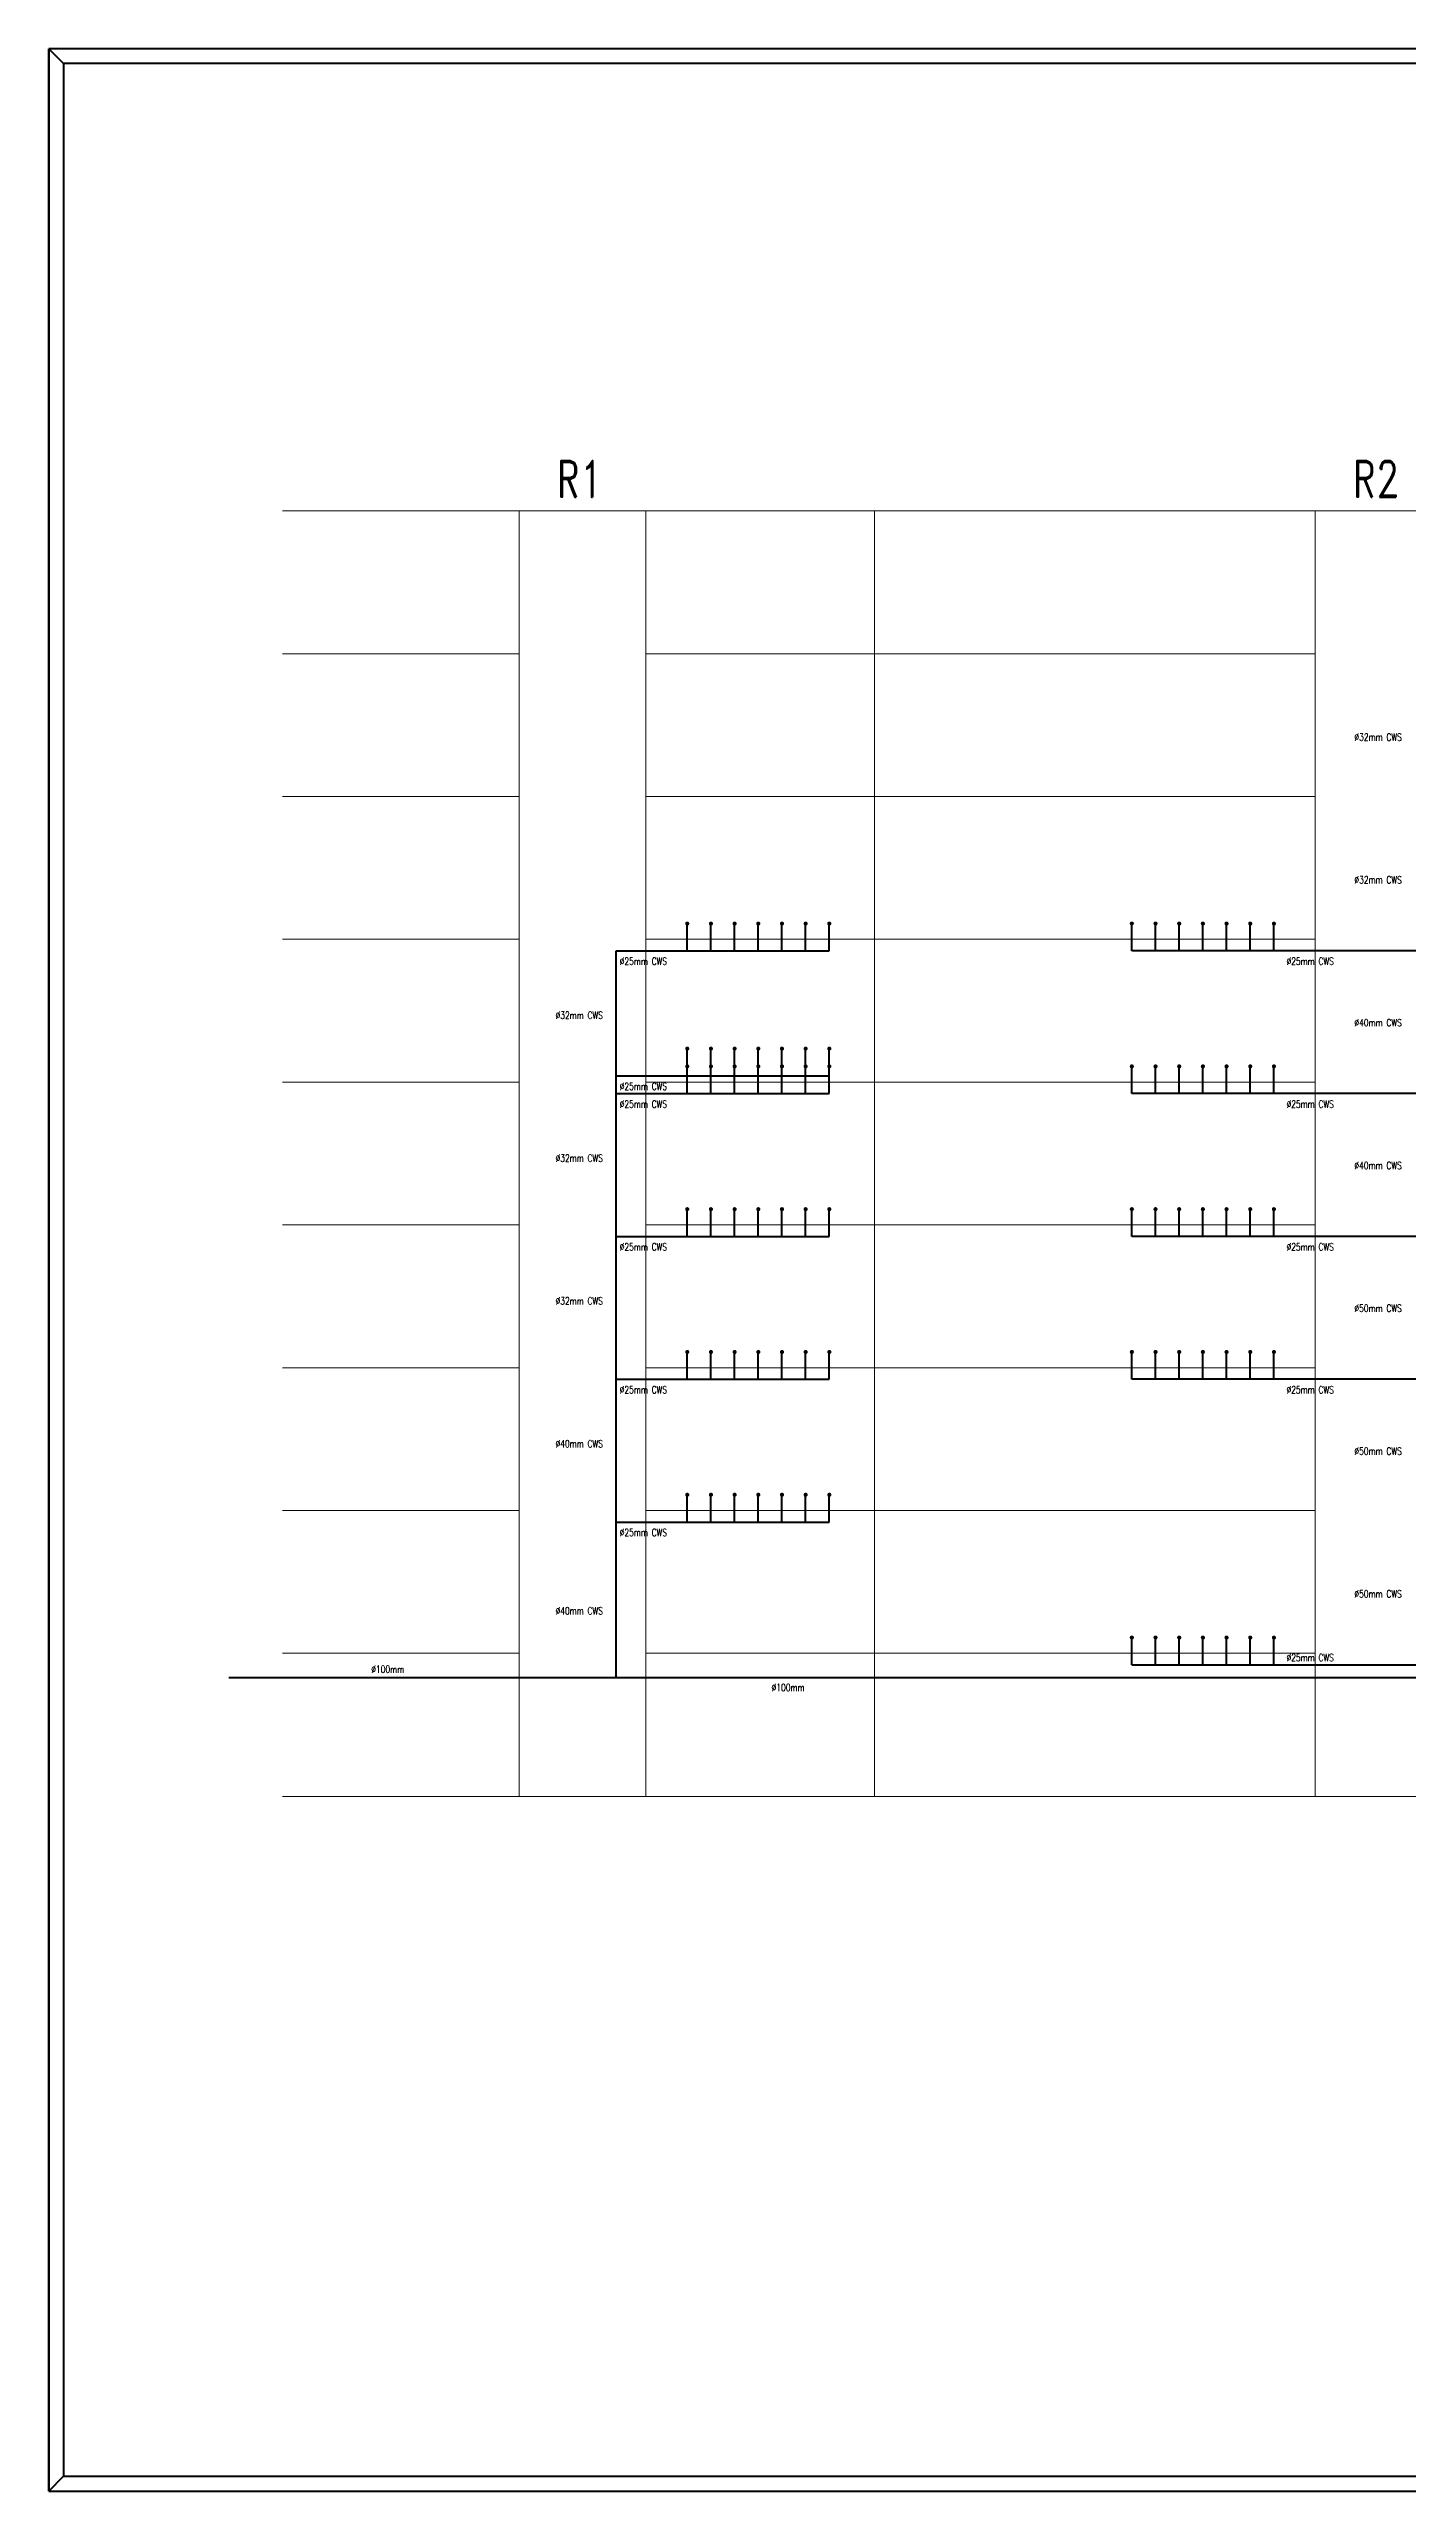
# Model space of a CAD drawing. Extents: x 800 to 995, y 398 to 804.
# Drawn here: x 799.5 to 836.6, y 398.4 to 465.1 of the extents above; entities that cross this region are included whole.
import ezdxf

# ---------------------------------------------------------------- set-up
doc = ezdxf.new("R2010")
doc.units = 0
doc.header["$MEASUREMENT"] = 0
for name, color, linetype, lineweight in [('FIX', 47, 'CONTINUOUS', 0), ('P-C-WATER', 5, 'CONTINUOUS', 70), ('P-TEXT', 1, 'CONTINUOUS', 25), ('UG-BORDER', 20, 'CONTINUOUS', 80)]:
    doc.layers.add(name, color=color, linetype=linetype, lineweight=lineweight)
doc.styles.add('ROMANC', font='romand.shx')

msp = doc.modelspace()

# ---------------------------------------------------------------- linework, layer by layer
at = {"layer": 'FIX', "linetype": 'Continuous'}
for p, q in [((969.29, 452.509), (805.89, 452.509)), ((812.353, 452.509), (812.353, 417.399)), ((815.82, 452.509), (815.82, 417.399)), ((822.064, 452.509), (822.064, 417.399)), ((834.1, 452.509), (834.1, 417.399)), ((812.353, 448.609), (805.89, 448.609)), ((834.1, 448.609), (815.82, 448.609)), ((812.353, 444.709), (805.89, 444.709)), ((834.1, 444.709), (815.82, 444.709)), ((812.353, 440.809), (805.89, 440.809)), ((834.1, 440.809), (815.82, 440.809)), ((812.353, 436.909), (805.89, 436.909)), ((834.1, 436.909), (815.82, 436.909)), ((812.353, 433.009), (805.89, 433.009)), ((834.1, 433.009), (815.82, 433.009)), ((812.353, 429.109), (805.89, 429.109)), ((834.1, 429.109), (815.82, 429.109)), ((812.353, 425.209), (805.89, 425.209)), ((834.1, 425.209), (815.82, 425.209)), ((812.353, 421.309), (805.89, 421.309)), ((834.1, 421.309), (815.82, 421.309)), ((969.29, 417.399), (805.89, 417.399))]:
    msp.add_line(p, q, dxfattribs=at)
at = {"layer": 'P-C-WATER', "linetype": 'Continuous'}
for p, q in [((816.947, 440.493), (816.947, 441.238)), ((817.594, 440.493), (817.594, 441.238)), ((818.241, 440.493), (818.241, 441.238)), ((818.888, 440.493), (818.888, 441.238)), ((819.534, 440.493), (819.534, 441.238)), ((820.181, 440.493), (820.181, 441.238)), ((820.828, 440.493), (820.828, 441.238)), ((829.092, 440.493), (829.092, 441.238)), ((829.739, 440.493), (829.739, 441.238)), ((830.386, 440.493), (830.386, 441.238)), ((831.032, 440.493), (831.032, 441.238)), ((831.679, 440.493), (831.679, 441.238)), ((832.326, 440.493), (832.326, 441.238)), ((832.973, 440.493), (832.973, 441.238)), ((815.007, 420.645), (815.007, 440.493)), ((815.007, 440.493), (820.828, 440.493)), ((842.576, 440.493), (829.092, 440.493)), ((816.947, 437.078), (816.947, 437.823)), ((817.594, 437.078), (817.594, 437.823)), ((818.241, 437.078), (818.241, 437.823)), ((818.888, 437.078), (818.888, 437.823)), ((819.534, 437.078), (819.534, 437.823)), ((820.181, 437.078), (820.181, 437.823)), ((820.828, 437.078), (820.828, 437.823)), ((815.007, 437.078), (820.828, 437.078)), ((816.947, 436.593), (816.947, 437.338)), ((817.594, 436.593), (817.594, 437.338)), ((818.241, 436.593), (818.241, 437.338)), ((818.888, 436.593), (818.888, 437.338)), ((819.534, 436.593), (819.534, 437.338)), ((820.181, 436.593), (820.181, 437.338)), ((820.828, 436.593), (820.828, 437.338)), ((829.092, 436.593), (829.092, 437.338)), ((829.739, 436.593), (829.739, 437.338)), ((830.386, 436.593), (830.386, 437.338)), ((831.032, 436.593), (831.032, 437.338)), ((831.679, 436.593), (831.679, 437.338)), ((832.326, 436.593), (832.326, 437.338)), ((832.973, 436.593), (832.973, 437.338)), ((815.007, 436.593), (820.828, 436.593)), ((842.576, 436.593), (829.092, 436.593)), ((816.947, 432.693), (816.947, 433.438)), ((817.594, 432.693), (817.594, 433.438)), ((818.241, 432.693), (818.241, 433.438)), ((818.888, 432.693), (818.888, 433.438)), ((819.534, 432.693), (819.534, 433.438)), ((820.181, 432.693), (820.181, 433.438)), ((820.828, 432.693), (820.828, 433.438)), ((829.092, 432.693), (829.092, 433.438)), ((829.739, 432.693), (829.739, 433.438)), ((830.386, 432.693), (830.386, 433.438)), ((831.032, 432.693), (831.032, 433.438)), ((831.679, 432.693), (831.679, 433.438)), ((832.326, 432.693), (832.326, 433.438)), ((832.973, 432.693), (832.973, 433.438)), ((815.007, 432.693), (820.828, 432.693)), ((842.576, 432.693), (829.092, 432.693)), ((816.947, 428.793), (816.947, 429.538)), ((817.594, 428.793), (817.594, 429.538)), ((818.241, 428.793), (818.241, 429.538)), ((818.888, 428.793), (818.888, 429.538)), ((819.534, 428.793), (819.534, 429.538)), ((820.181, 428.793), (820.181, 429.538)), ((820.828, 428.793), (820.828, 429.538)), ((829.092, 428.793), (829.092, 429.538)), ((829.739, 428.793), (829.739, 429.538)), ((830.386, 428.793), (830.386, 429.538)), ((831.032, 428.793), (831.032, 429.538)), ((831.679, 428.793), (831.679, 429.538)), ((832.326, 428.793), (832.326, 429.538)), ((832.973, 428.793), (832.973, 429.538)), ((815.007, 428.793), (820.828, 428.793)), ((842.576, 428.793), (829.092, 428.793)), ((816.947, 424.893), (816.947, 425.638)), ((817.594, 424.893), (817.594, 425.638)), ((818.241, 424.893), (818.241, 425.638)), ((818.888, 424.893), (818.888, 425.638)), ((819.534, 424.893), (819.534, 425.638)), ((820.181, 424.893), (820.181, 425.638)), ((820.828, 424.893), (820.828, 425.638)), ((815.007, 424.893), (820.828, 424.893)), ((829.092, 420.993), (829.092, 421.738)), ((829.739, 420.993), (829.739, 421.738)), ((830.386, 420.993), (830.386, 421.738)), ((831.032, 420.993), (831.032, 421.738)), ((831.679, 420.993), (831.679, 421.738)), ((832.326, 420.993), (832.326, 421.738)), ((832.973, 420.993), (832.973, 421.738)), ((829.092, 420.993), (842.576, 420.993)), ((804.426, 420.645), (949.047, 420.645))]:
    msp.add_line(p, q, dxfattribs=at)
at = {"layer": 'P-C-WATER', "const_width": 0.0563, "elevation": 0}
for points in [[(816.975, 441.238, -1), (816.919, 441.238, -1)], [(817.622, 441.238, -1), (817.566, 441.238, -1)], [(818.269, 441.238, -1), (818.213, 441.238, -1)], [(818.916, 441.238, -1), (818.86, 441.238, -1)], [(819.563, 441.238, -1), (819.506, 441.238, -1)], [(820.209, 441.238, -1), (820.153, 441.238, -1)], [(820.856, 441.238, -1), (820.8, 441.238, -1)], [(829.064, 441.238, 1), (829.12, 441.238, 1)], [(829.711, 441.238, 1), (829.767, 441.238, 1)], [(830.357, 441.238, 1), (830.414, 441.238, 1)], [(831.004, 441.238, 1), (831.061, 441.238, 1)], [(831.651, 441.238, 1), (831.707, 441.238, 1)], [(832.298, 441.238, 1), (832.354, 441.238, 1)], [(832.945, 441.238, 1), (833.001, 441.238, 1)], [(816.975, 437.823, -1), (816.919, 437.823, -1)], [(817.622, 437.823, -1), (817.566, 437.823, -1)], [(818.269, 437.823, -1), (818.213, 437.823, -1)], [(818.916, 437.823, -1), (818.86, 437.823, -1)], [(819.563, 437.823, -1), (819.506, 437.823, -1)], [(820.209, 437.823, -1), (820.153, 437.823, -1)], [(820.856, 437.823, -1), (820.8, 437.823, -1)], [(816.975, 437.338, -1), (816.919, 437.338, -1)], [(817.622, 437.338, -1), (817.566, 437.338, -1)], [(818.269, 437.338, -1), (818.213, 437.338, -1)], [(818.916, 437.338, -1), (818.86, 437.338, -1)], [(819.563, 437.338, -1), (819.506, 437.338, -1)], [(820.209, 437.338, -1), (820.153, 437.338, -1)], [(820.856, 437.338, -1), (820.8, 437.338, -1)], [(829.064, 437.338, 1), (829.12, 437.338, 1)], [(829.711, 437.338, 1), (829.767, 437.338, 1)], [(830.357, 437.338, 1), (830.414, 437.338, 1)], [(831.004, 437.338, 1), (831.061, 437.338, 1)], [(831.651, 437.338, 1), (831.707, 437.338, 1)], [(832.298, 437.338, 1), (832.354, 437.338, 1)], [(832.945, 437.338, 1), (833.001, 437.338, 1)], [(816.975, 433.438, -1), (816.919, 433.438, -1)], [(817.622, 433.438, -1), (817.566, 433.438, -1)], [(818.269, 433.438, -1), (818.213, 433.438, -1)], [(818.916, 433.438, -1), (818.86, 433.438, -1)], [(819.563, 433.438, -1), (819.506, 433.438, -1)], [(820.209, 433.438, -1), (820.153, 433.438, -1)], [(820.856, 433.438, -1), (820.8, 433.438, -1)], [(829.064, 433.438, 1), (829.12, 433.438, 1)], [(829.711, 433.438, 1), (829.767, 433.438, 1)], [(830.357, 433.438, 1), (830.414, 433.438, 1)], [(831.004, 433.438, 1), (831.061, 433.438, 1)], [(831.651, 433.438, 1), (831.707, 433.438, 1)], [(832.298, 433.438, 1), (832.354, 433.438, 1)], [(832.945, 433.438, 1), (833.001, 433.438, 1)], [(816.975, 429.538, -1), (816.919, 429.538, -1)], [(817.622, 429.538, -1), (817.566, 429.538, -1)], [(818.269, 429.538, -1), (818.213, 429.538, -1)], [(818.916, 429.538, -1), (818.86, 429.538, -1)], [(819.563, 429.538, -1), (819.506, 429.538, -1)], [(820.209, 429.538, -1), (820.153, 429.538, -1)], [(820.856, 429.538, -1), (820.8, 429.538, -1)], [(829.064, 429.538, 1), (829.12, 429.538, 1)], [(829.711, 429.538, 1), (829.767, 429.538, 1)], [(830.357, 429.538, 1), (830.414, 429.538, 1)], [(831.004, 429.538, 1), (831.061, 429.538, 1)], [(831.651, 429.538, 1), (831.707, 429.538, 1)], [(832.298, 429.538, 1), (832.354, 429.538, 1)], [(832.945, 429.538, 1), (833.001, 429.538, 1)], [(816.975, 425.638, -1), (816.919, 425.638, -1)], [(817.622, 425.638, -1), (817.566, 425.638, -1)], [(818.269, 425.638, -1), (818.213, 425.638, -1)], [(818.916, 425.638, -1), (818.86, 425.638, -1)], [(819.563, 425.638, -1), (819.506, 425.638, -1)], [(820.209, 425.638, -1), (820.153, 425.638, -1)], [(820.856, 425.638, -1), (820.8, 425.638, -1)], [(829.064, 421.738, 1), (829.12, 421.738, 1)], [(829.711, 421.738, 1), (829.767, 421.738, 1)], [(830.357, 421.738, 1), (830.414, 421.738, 1)], [(831.004, 421.738, 1), (831.061, 421.738, 1)], [(831.651, 421.738, 1), (831.707, 421.738, 1)], [(832.298, 421.738, 1), (832.354, 421.738, 1)], [(832.945, 421.738, 1), (833.001, 421.738, 1)]]:
    msp.add_lwpolyline(points, format="xyb", close=True, dxfattribs=at)
at = {"layer": 'UG-BORDER'}
for p, q in [((799.508, 465.127), (799.508, 398.427)), ((799.508, 398.427), (799.508, 465.127)), ((989.761, 465.127), (799.508, 465.127)), ((799.508, 465.127), (799.912, 464.723)), ((799.912, 464.723), (799.912, 398.832)), ((989.357, 464.723), (799.912, 464.723)), ((799.508, 398.427), (799.912, 398.832)), ((799.508, 398.427), (989.761, 398.427)), ((799.912, 398.832), (989.357, 398.832))]:
    msp.add_line(p, q, dxfattribs=at)

# ---------------------------------------------------------------- texts
at = {"layer": 'P-TEXT', "color": 41, "style": 'ROMANC', "width": 0.75}
for s, height, p in [('R1', 1, (813.366, 452.887)), ('R2', 1, (835.114, 452.887)), ('%%C32mm CWS', 0.2, (835.173, 446.232)), ('%%C32mm CWS', 0.2, (835.173, 442.332)), ('%%C25mm CWS', 0.2, (815.102, 440.108)), ('%%C25mm CWS', 0.2, (833.318, 440.108)), ('%%C32mm CWS', 0.2, (813.35, 438.633)), ('%%C40mm CWS', 0.2, (835.173, 438.432)), ('%%C25mm CWS', 0.2, (815.102, 436.693)), ('%%C25mm CWS', 0.2, (815.102, 436.208)), ('%%C25mm CWS', 0.2, (833.318, 436.208)), ('%%C32mm CWS', 0.2, (813.35, 434.733)), ('%%C40mm CWS', 0.2, (835.173, 434.532)), ('%%C25mm CWS', 0.2, (815.102, 432.308)), ('%%C25mm CWS', 0.2, (833.318, 432.308)), ('%%C32mm CWS', 0.2, (813.35, 430.833)), ('%%C50mm CWS', 0.2, (835.173, 430.632)), ('%%C25mm CWS', 0.2, (815.102, 428.408)), ('%%C25mm CWS', 0.2, (833.318, 428.408)), ('%%C40mm CWS', 0.2, (813.35, 426.933)), ('%%C50mm CWS', 0.2, (835.173, 426.732)), ('%%C25mm CWS', 0.2, (815.102, 424.508)), ('%%C50mm CWS', 0.2, (835.173, 422.832)), ('%%C40mm CWS', 0.2, (813.35, 422.369)), ('%%C100mm', 0.2, (808.316, 420.773)), ('%%C25mm CWS', 0.2, (833.318, 421.091)), ('%%C100mm', 0.2, (819.252, 420.274))]:
    msp.add_text(s, height=height, dxfattribs=at).set_placement(p)

doc.saveas('drawing.dxf')
